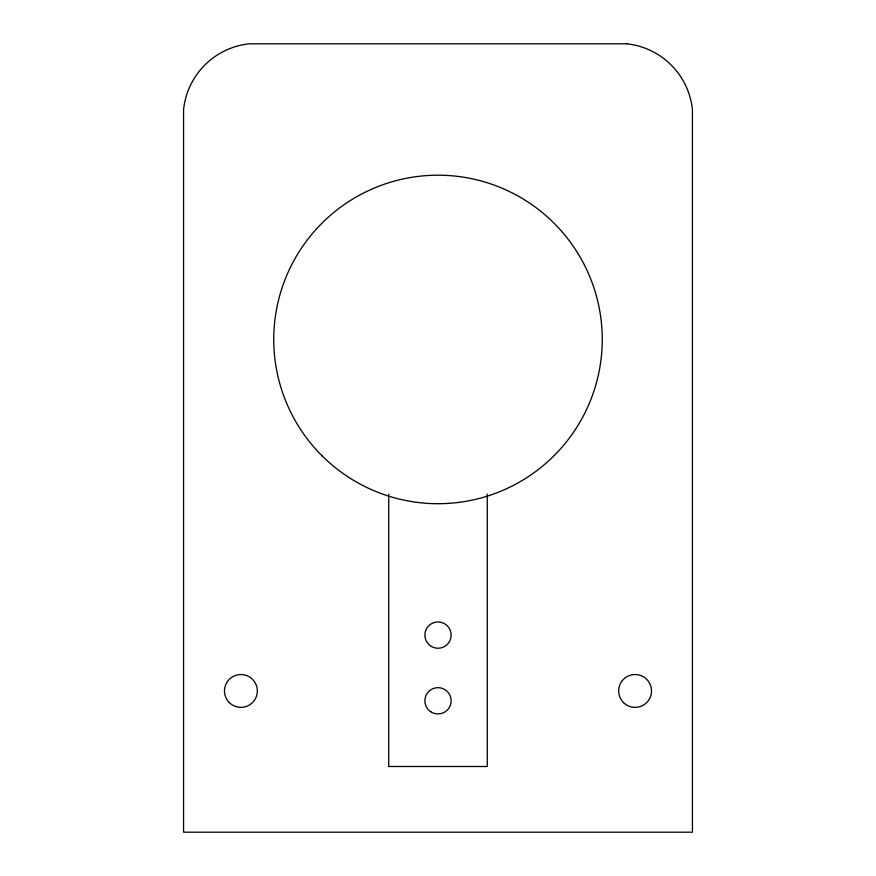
<?xml version="1.0" encoding="UTF-8"?>
<svg xmlns="http://www.w3.org/2000/svg" width="876" height="876" viewBox="0 0 876 876"><rect width="100%" height="100%" fill="white"/><g stroke="black" fill="none" stroke-linecap="round" stroke-linejoin="round"><path stroke-width="1.31" d="M487.275 494.119L487.275 766.5L388.725 766.5L388.725 494.119M626.723 43.8L249.277 43.8A73.912 73.912 0 0 0 183.577 109.5L183.577 832.2L692.423 832.2L692.423 109.5A73.912 73.912 0 0 0 626.723 43.8M229.282 702.563A16.425 16.425 0 0 0 256.767 695.194A16.425 16.425 0 0 0 236.651 675.078A16.425 16.425 0 0 0 229.282 702.563M623.482 702.563A16.425 16.425 0 0 0 650.967 695.194A16.425 16.425 0 0 0 630.851 675.078A16.425 16.425 0 0 0 623.482 702.563M431.43 712.177A13.14 13.14 0 0 0 451.14 700.8A13.14 13.14 0 0 0 431.43 689.423A13.14 13.14 0 0 0 431.43 712.177M431.43 646.477A13.14 13.14 0 0 0 451.14 635.1A13.14 13.14 0 0 0 431.43 623.723A13.14 13.14 0 0 0 431.43 646.477M321.853 455.597A164.25 164.25 0 0 0 596.655 381.958A164.25 164.25 0 0 0 395.492 180.795A164.25 164.25 0 0 0 321.853 455.597"/></g></svg>
